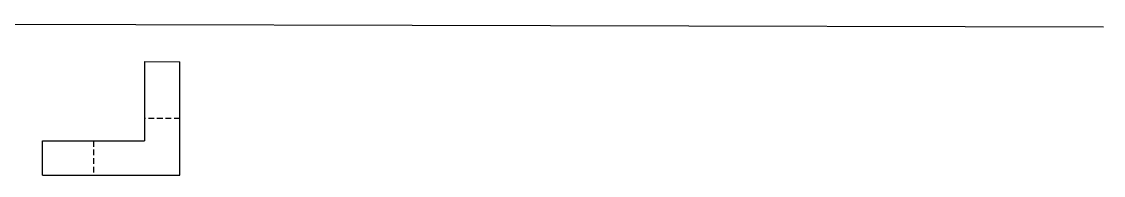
# Model space of a CAD drawing. Header units: inches. Extents: x 32.7 to 123.9, y -2.8 to 53.6.
# Drawn here: x 76.64 to 123.89, y 16.95 to 23.65 of the extents above; entities that cross this region are included whole.
import ezdxf

# ---------------------------------------------------------------- set-up
doc = ezdxf.new("R2010")
doc.units = ezdxf.units.IN
doc.header["$MEASUREMENT"] = 0
doc.linetypes.add('ACAD_ISO06W100', pattern=[36, 24, -3, 0, -3, 0, -3, 0, -3])
doc.linetypes.add('HIDDEN', pattern=[0.375, 0.25, -0.125])

msp = doc.modelspace()

# ---------------------------------------------------------------- linework, layer by layer
at = {"color": 0}
for p, q in [((32.7004, 23.65293), (123.89395, 23.42673)), ((77.55586, 16.95129), (77.56253, 18.45128))]:
    msp.add_line(p, q, dxfattribs=at)
at = {"color": 0, "linetype": 'ACAD_ISO06W100'}
for p, q in [((82.0138, 21.9118), (83.55586, 21.90494)), ((82.0138, 21.9118), (82.0138, 18.45128)), ((83.55586, 16.95129), (83.55586, 21.90494)), ((77.56253, 18.45128), (82.0138, 18.45128)), ((77.55586, 16.95129), (83.55586, 16.95129))]:
    msp.add_line(p, q, dxfattribs=at)
at = {"color": 0, "linetype": 'HIDDEN'}
for p, q in [((83.55586, 19.42812), (82.0138, 19.42812)), ((79.78817, 18.45128), (79.78817, 16.95129))]:
    msp.add_line(p, q, dxfattribs=at)

doc.saveas('drawing.dxf')
